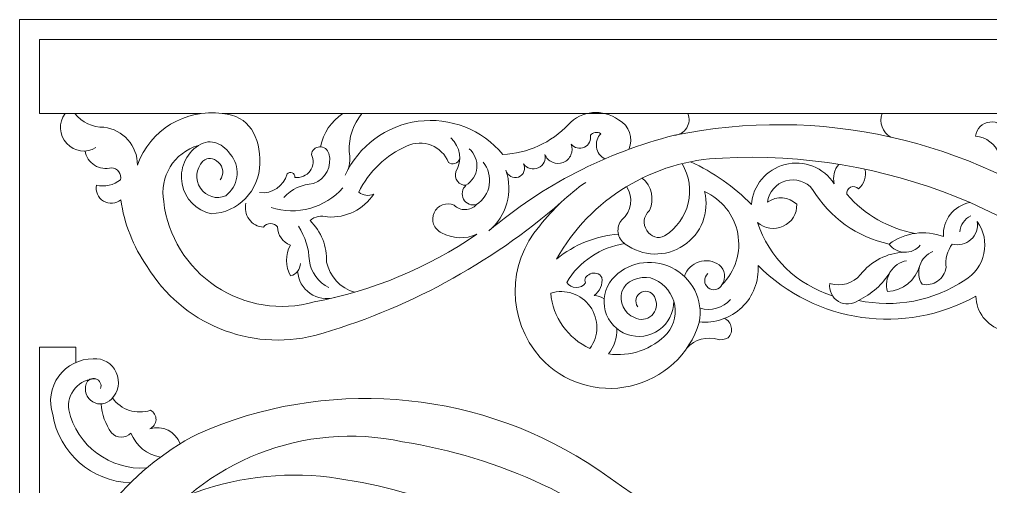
# Model space of a CAD drawing. Header units: millimetres. Extents: x 4874 to 5118, y 2699 to 2963.
# Drawn here: x 4873.8 to 4970.6, y 2916.5 to 2963.1 of the extents above; entities that cross this region are included whole.
import ezdxf

# ---------------------------------------------------------------- set-up
doc = ezdxf.new("R2010")
doc.units = ezdxf.units.MM
doc.header["$MEASUREMENT"] = 0
doc.layers.add('SITARA ALL', color=18, linetype='Continuous', true_color=0x000000)

msp = doc.modelspace()

# ---------------------------------------------------------------- linework, layer by layer
at = {"layer": 'SITARA ALL', "lineweight": 9}
for points, knots in [([(4873.813, 2963.139), (4873.813, 2963.139), (5117.813, 2963.139), (5117.813, 2963.139), (5117.813, 2963.139), (5117.813, 2841.139), (5117.813, 2841.139), (5117.813, 2841.139), (4873.813, 2841.139), (4873.813, 2841.139), (4873.813, 2841.139), (4873.813, 2963.139), (4873.813, 2963.139)], [0, 0, 0, 0, 0.25, 0.25, 0.25, 0.5, 0.5, 0.5, 0.75, 0.75, 0.75, 1, 1, 1, 1]), ([(5072.186, 2894.156), (5072.186, 2894.156), (5072.186, 2892.646), (5072.186, 2892.646), (5072.186, 2892.646), (5075.813, 2892.646), (5075.813, 2892.646), (5075.813, 2892.646), (5075.813, 2961.139), (5075.813, 2961.139), (5075.813, 2961.139), (4875.813, 2961.139), (4875.813, 2961.139), (4875.813, 2961.139), (4875.813, 2953.741), (4875.813, 2953.741), (4875.813, 2953.741), (4891.894, 2953.741), (4891.894, 2953.741)], [0, 0, 0, 0, 0.142857, 0.142857, 0.142857, 0.285714, 0.285714, 0.285714, 0.428571, 0.428571, 0.428571, 0.571429, 0.571429, 0.571429, 0.714286, 0.714286, 0.714286, 1, 1, 1, 1]), ([(4933.538, 2941.701), (4931.271, 2941.53), (4929.113, 2940.66), (4927.363, 2939.208), (4930.727, 2945.234), (4937.005, 2949.062), (4943.902, 2949.302), (4960.02, 2950.141), (4975.704, 2943.848), (4986.78, 2932.108), (4997.414, 2921.796), (5008.929, 2912.438), (5021.197, 2904.137), (5032.855, 2896.787), (5047.391, 2895.709), (5060, 2901.272), (5067.103, 2904.946), (5072.269, 2911.512), (5074.168, 2919.28), (5076.068, 2927.048), (5074.54, 2935.22), (5069.934, 2941.756), (5062.039, 2952.733), (5046.812, 2955.34), (5035.737, 2947.585), (5032.088, 2944.922), (5029.535, 2941.023), (5028.557, 2936.613)], [0, 0, 0, 0, 0.1, 0.1, 0.1, 0.2, 0.2, 0.2, 0.3, 0.3, 0.3, 0.4, 0.4, 0.4, 0.5, 0.5, 0.5, 0.6, 0.6, 0.6, 0.7, 0.7, 0.7, 0.8, 0.8, 0.8, 1, 1, 1, 1]), ([(4972.776, 2949.095), (4972.66, 2948.86), (4972.705, 2948.578), (4972.889, 2948.392), (4973.072, 2948.205), (4973.348, 2948.153), (4973.584, 2948.266), (4974.322, 2948.521), (4975.14, 2948.375), (4975.745, 2947.881), (4976.627, 2946.869), (4977.704, 2946.044), (4978.912, 2945.457), (4979.074, 2944.322), (4979.556, 2943.256), (4980.3, 2942.383), (4968.517, 2951.203), (4953.53, 2954.549), (4939.116, 2951.569), (4939.623, 2951.602), (4940.083, 2951.878), (4940.349, 2952.31), (4940.615, 2952.743), (4940.657, 2953.274), (4940.458, 2953.741)], [0, 0, 0, 0, 0.111111, 0.111111, 0.111111, 0.222222, 0.222222, 0.222222, 0.333333, 0.333333, 0.333333, 0.444444, 0.444444, 0.444444, 0.555556, 0.555556, 0.555556, 0.666667, 0.666667, 0.666667, 0.777778, 0.777778, 0.777778, 1, 1, 1, 1]), ([(4878.358, 2953.741), (4877.685, 2952.835), (4877.759, 2951.578), (4878.532, 2950.756), (4879.305, 2949.935), (4880.482, 2949.739), (4881.427, 2950.355)], [0, 0, 0, 0, 0.333333, 0.333333, 0.333333, 1, 1, 1, 1]), ([(4891.656, 2950.563), (4890.388, 2949.724), (4889.748, 2948.206), (4890.034, 2946.713), (4890.319, 2945.22), (4891.447, 2944.051), (4892.934, 2943.739), (4895.624, 2943.861), (4897.753, 2946.055), (4897.795, 2948.747), (4897.837, 2951.439), (4896.724, 2953.535), (4894.04, 2953.741), (4890.353, 2954.249), (4886.819, 2952.104), (4885.575, 2948.597), (4885.593, 2950.527), (4884.152, 2952.157), (4882.234, 2952.371), (4881.11, 2952.37), (4880.044, 2952.874), (4879.328, 2953.741)], [0, 0, 0, 0, 0.125, 0.125, 0.125, 0.25, 0.25, 0.25, 0.375, 0.375, 0.375, 0.5, 0.5, 0.5, 0.625, 0.625, 0.625, 0.75, 0.75, 0.75, 1, 1, 1, 1]), ([(4894.04, 2953.741), (4894.04, 2953.741), (5069.453, 2953.741), (5069.453, 2953.741), (5069.453, 2953.741), (5069.453, 2942.403), (5069.453, 2942.403)], [0, 0, 0, 0, 0.333333, 0.333333, 0.333333, 1, 1, 1, 1]), ([(4906.299, 2947.588), (4907.635, 2950.513), (4910.38, 2952.546), (4913.567, 2952.972), (4916.754, 2953.397), (4919.956, 2952.132), (4922.012, 2949.66), (4924.498, 2949.768), (4926.843, 2950.838), (4928.552, 2952.647), (4929.853, 2954.052), (4932.005, 2954.251), (4933.544, 2953.113), (4934.631, 2952.574), (4935.086, 2951.263), (4934.571, 2950.165)], [0, 0, 0, 0, 0.166667, 0.166667, 0.166667, 0.333333, 0.333333, 0.333333, 0.5, 0.5, 0.5, 0.666667, 0.666667, 0.666667, 1, 1, 1, 1]), ([(4907.958, 2953.741), (4907.086, 2952.682), (4906.636, 2951.34), (4906.694, 2949.969), (4906.832, 2949.338), (4906.779, 2948.68), (4906.542, 2948.079)], [0, 0, 0, 0, 0.333333, 0.333333, 0.333333, 1, 1, 1, 1]), ([(4979.886, 2949.599), (4979.63, 2950.103), (4979.146, 2950.453), (4978.586, 2950.537), (4978.026, 2950.621), (4977.464, 2950.432), (4977.071, 2950.024), (4977.043, 2950.698), (4976.563, 2951.267), (4975.903, 2951.408), (4975.244, 2951.548), (4974.585, 2951.249), (4974.285, 2950.646), (4974.263, 2951.112), (4974.011, 2951.537), (4973.612, 2951.78), (4973.213, 2952.023), (4972.723, 2952.054), (4972.299, 2951.859), (4972.029, 2952.561), (4971.315, 2952.988), (4970.57, 2952.894), (4969.824, 2952.8), (4969.242, 2952.242), (4969.155, 2951.496), (4970.215, 2951.384), (4971.126, 2950.692), (4971.519, 2949.701), (4971.64, 2949.382), (4971.913, 2949.146), (4972.246, 2949.072), (4972.579, 2948.997), (4972.925, 2949.093), (4973.17, 2949.33)], [0, 0, 0, 0, 0.083333, 0.083333, 0.083333, 0.166667, 0.166667, 0.166667, 0.25, 0.25, 0.25, 0.333333, 0.333333, 0.333333, 0.416667, 0.416667, 0.416667, 0.5, 0.5, 0.5, 0.583333, 0.583333, 0.583333, 0.666667, 0.666667, 0.666667, 0.75, 0.75, 0.75, 0.833333, 0.833333, 0.833333, 1, 1, 1, 1]), ([(4939.116, 2951.569), (4932.305, 2949.845), (4925.981, 2946.586), (4920.625, 2942.038), (4922.39, 2943.506), (4923.067, 2945.909), (4922.326, 2948.082), (4922.387, 2947.818), (4922.558, 2947.593), (4922.797, 2947.464), (4923.035, 2947.336), (4923.316, 2947.315), (4923.571, 2947.409), (4923.825, 2947.503), (4924.027, 2947.701), (4924.124, 2947.954), (4924.222, 2948.207), (4924.207, 2948.488), (4924.082, 2948.729), (4924.411, 2948.259), (4925.029, 2948.093), (4925.548, 2948.334), (4926.068, 2948.575), (4926.351, 2949.111), (4926.204, 2949.665), (4926.339, 2949.315), (4926.609, 2949.033), (4926.953, 2948.883), (4927.296, 2948.733), (4927.684, 2948.725), (4928.033, 2948.864), (4928.382, 2949.002), (4928.661, 2949.274), (4928.809, 2949.619), (4928.956, 2949.964), (4928.96, 2950.352), (4928.819, 2950.7), (4929.133, 2950.297), (4929.684, 2950.166), (4930.145, 2950.386), (4930.606, 2950.605), (4930.858, 2951.089), (4930.743, 2951.587), (4931.002, 2951.888), (4931.446, 2951.951), (4931.779, 2951.734), (4931.434, 2951.371), (4931.277, 2950.868), (4931.356, 2950.373), (4931.434, 2949.878), (4931.736, 2949.449), (4932.177, 2949.211)], [0, 0, 0, 0, 0.055556, 0.055556, 0.055556, 0.111111, 0.111111, 0.111111, 0.166667, 0.166667, 0.166667, 0.222222, 0.222222, 0.222222, 0.277778, 0.277778, 0.277778, 0.333333, 0.333333, 0.333333, 0.388889, 0.388889, 0.388889, 0.444444, 0.444444, 0.444444, 0.5, 0.5, 0.5, 0.555556, 0.555556, 0.555556, 0.611111, 0.611111, 0.611111, 0.666667, 0.666667, 0.666667, 0.722222, 0.722222, 0.722222, 0.777778, 0.777778, 0.777778, 0.833333, 0.833333, 0.833333, 0.888889, 0.888889, 0.888889, 1, 1, 1, 1]), ([(4893.819, 2947.114), (4894.239, 2947.648), (4894.169, 2948.418), (4893.658, 2948.866), (4893.148, 2949.315), (4892.588, 2949.461), (4892.113, 2948.975), (4891.398, 2948.258), (4891.295, 2947.133), (4891.868, 2946.298), (4892.441, 2945.463), (4893.461, 2945.127), (4894.387, 2945.537), (4895.604, 2946.475), (4895.876, 2948.199), (4895.009, 2949.467), (4894.141, 2950.734), (4892.97, 2951.357), (4891.656, 2950.563), (4889.23, 2949.858), (4887.734, 2947.434), (4888.196, 2944.952), (4888.611, 2941.507), (4890.511, 2938.417), (4893.397, 2936.492), (4896.283, 2934.567), (4899.847, 2933.994), (4903.186, 2934.934), (4909.01, 2936.037), (4914.54, 2938.338), (4919.428, 2941.692), (4918.295, 2941.183), (4916.987, 2941.241), (4915.904, 2941.847), (4915.54, 2942.012), (4915.256, 2942.315), (4915.116, 2942.689), (4914.975, 2943.063), (4914.99, 2943.479), (4915.155, 2943.842), (4915.32, 2944.206), (4915.623, 2944.489), (4915.997, 2944.629), (4916.372, 2944.769), (4916.788, 2944.754), (4917.151, 2944.589), (4917.452, 2944.297), (4917.858, 2944.14), (4918.277, 2944.153), (4918.695, 2944.165), (4919.09, 2944.344), (4919.373, 2944.653), (4918.873, 2944.52), (4918.347, 2944.746), (4918.098, 2945.2), (4917.849, 2945.653), (4917.959, 2946.234), (4918.339, 2946.585), (4918.955, 2946.962), (4919.355, 2947.608), (4919.42, 2948.326), (4919.485, 2949.045), (4919.209, 2949.748), (4918.671, 2950.229)], [0, 0, 0, 0, 0.045455, 0.045455, 0.045455, 0.090909, 0.090909, 0.090909, 0.136364, 0.136364, 0.136364, 0.181818, 0.181818, 0.181818, 0.227273, 0.227273, 0.227273, 0.272727, 0.272727, 0.272727, 0.318182, 0.318182, 0.318182, 0.363636, 0.363636, 0.363636, 0.409091, 0.409091, 0.409091, 0.454545, 0.454545, 0.454545, 0.5, 0.5, 0.5, 0.545455, 0.545455, 0.545455, 0.590909, 0.590909, 0.590909, 0.636364, 0.636364, 0.636364, 0.681818, 0.681818, 0.681818, 0.727273, 0.727273, 0.727273, 0.772727, 0.772727, 0.772727, 0.818182, 0.818182, 0.818182, 0.863636, 0.863636, 0.863636, 0.909091, 0.909091, 0.909091, 1, 1, 1, 1]), ([(4917.71, 2949.209), (4917.641, 2948.985), (4917.465, 2948.81), (4917.24, 2948.742), (4917.015, 2948.674), (4916.77, 2948.723), (4916.588, 2948.871), (4916.276, 2949.651), (4915.656, 2950.268), (4914.875, 2950.578), (4914.094, 2950.887), (4913.224, 2950.864), (4912.462, 2950.509), (4910.351, 2949.601), (4908.639, 2947.963), (4907.641, 2945.892), (4908.066, 2945.546), (4908.652, 2945.474), (4909.149, 2945.708), (4908.134, 2944.171), (4906.371, 2943.297), (4904.533, 2943.419), (4903.928, 2943.626), (4903.259, 2943.487), (4902.787, 2943.056), (4903.91, 2941.982), (4904.51, 2940.472), (4904.434, 2938.92), (4904.745, 2937.477), (4905.821, 2936.321), (4907.239, 2935.908)], [0, 0, 0, 0, 0.090909, 0.090909, 0.090909, 0.181818, 0.181818, 0.181818, 0.272727, 0.272727, 0.272727, 0.363636, 0.363636, 0.363636, 0.454545, 0.454545, 0.454545, 0.545455, 0.545455, 0.545455, 0.636364, 0.636364, 0.636364, 0.727273, 0.727273, 0.727273, 0.818182, 0.818182, 0.818182, 1, 1, 1, 1]), ([(4918.339, 2946.585), (4918.004, 2946.569), (4917.683, 2946.72), (4917.481, 2946.988), (4917.28, 2947.257), (4917.225, 2947.61), (4917.334, 2947.928), (4917.986, 2949.03), (4917.78, 2950.437), (4916.837, 2951.304)], [0, 0, 0, 0, 0.25, 0.25, 0.25, 0.5, 0.5, 0.5, 1, 1, 1, 1]), ([(4880.362, 2950.008), (4880.459, 2949.419), (4880.802, 2948.899), (4881.306, 2948.58), (4881.81, 2948.261), (4882.423, 2948.171), (4882.997, 2948.335), (4883.287, 2948.318), (4883.554, 2948.174), (4883.727, 2947.94), (4883.9, 2947.707), (4883.96, 2947.408), (4883.893, 2947.126), (4883.212, 2946.598), (4882.33, 2946.401), (4881.489, 2946.589), (4881.366, 2945.962), (4881.652, 2945.326), (4882.202, 2945.002), (4882.752, 2944.677), (4883.435, 2944.725), (4883.925, 2945.135), (4884.26, 2942.742), (4885.158, 2940.464), (4886.548, 2938.487), (4890.003, 2932.768), (4896.772, 2929.967), (4903.254, 2931.584), (4912.326, 2934.153), (4920.716, 2938.693), (4927.828, 2944.883)], [0, 0, 0, 0, 0.090909, 0.090909, 0.090909, 0.181818, 0.181818, 0.181818, 0.272727, 0.272727, 0.272727, 0.363636, 0.363636, 0.363636, 0.454545, 0.454545, 0.454545, 0.545455, 0.545455, 0.545455, 0.636364, 0.636364, 0.636364, 0.727273, 0.727273, 0.727273, 0.818182, 0.818182, 0.818182, 1, 1, 1, 1]), ([(4897.758, 2945.856), (4899.005, 2945.707), (4900.17, 2946.495), (4900.494, 2947.709), (4900.618, 2947.864), (4900.83, 2947.918), (4901.013, 2947.84), (4901.196, 2947.761), (4901.303, 2947.564), (4901.277, 2947.367), (4901.865, 2947.285), (4902.45, 2947.536), (4902.795, 2948.019), (4903.14, 2948.502), (4903.192, 2949.131), (4902.924, 2949.661), (4902.984, 2950.075), (4903.326, 2950.391), (4903.743, 2950.418), (4904.161, 2950.446), (4904.548, 2950.153), (4904.662, 2949.751), (4905.019, 2948.505), (4904.348, 2947.195), (4903.13, 2946.754), (4902.005, 2946.691), (4900.95, 2946.193), (4900.186, 2945.364)], [0, 0, 0, 0, 0.1, 0.1, 0.1, 0.2, 0.2, 0.2, 0.3, 0.3, 0.3, 0.4, 0.4, 0.4, 0.5, 0.5, 0.5, 0.6, 0.6, 0.6, 0.7, 0.7, 0.7, 0.8, 0.8, 0.8, 1, 1, 1, 1]), ([(4919.373, 2944.653), (4920.069, 2945.094), (4920.541, 2945.814), (4920.667, 2946.629), (4920.794, 2947.443), (4920.566, 2948.269), (4920.037, 2948.901)], [0, 0, 0, 0, 0.333333, 0.333333, 0.333333, 1, 1, 1, 1]), ([(4935.913, 2947.306), (4936.855, 2946.51), (4937.154, 2945.184), (4936.647, 2944.059), (4936.051, 2943.571), (4935.928, 2942.708), (4936.364, 2942.074), (4936.801, 2941.439), (4937.48, 2941.161), (4938.149, 2941.543), (4940.591, 2943.074), (4941.364, 2946.272), (4939.884, 2948.745)], [0, 0, 0, 0, 0.2, 0.2, 0.2, 0.4, 0.4, 0.4, 0.6, 0.6, 0.6, 1, 1, 1, 1]), ([(4955.524, 2948.672), (4955.053, 2948.144), (4954.879, 2947.417), (4955.059, 2946.734), (4954.013, 2948.366), (4952.037, 2949.142), (4950.16, 2948.657), (4948.283, 2948.172), (4946.934, 2946.587), (4946.811, 2944.652), (4945.064, 2946.438), (4943.007, 2947.889), (4940.738, 2948.935)], [0, 0, 0, 0, 0.2, 0.2, 0.2, 0.4, 0.4, 0.4, 0.6, 0.6, 0.6, 1, 1, 1, 1]), ([(4958.104, 2948.192), (4958.314, 2947.472), (4958.068, 2946.695), (4957.482, 2946.227), (4957.285, 2946.449), (4956.964, 2946.513), (4956.697, 2946.384), (4956.429, 2946.255), (4956.279, 2945.974), (4956.33, 2945.682), (4958.087, 2943.638), (4960.492, 2942.261), (4963.145, 2941.784)], [0, 0, 0, 0, 0.2, 0.2, 0.2, 0.4, 0.4, 0.4, 0.6, 0.6, 0.6, 1, 1, 1, 1]), ([(4930.284, 2946.875), (4928.546, 2945.671), (4927.001, 2944.211), (4925.699, 2942.545), (4922.4, 2938.771), (4922.418, 2933.138), (4925.75, 2929.393), (4928.003, 2926.894), (4931.426, 2925.801), (4934.71, 2926.533), (4937.993, 2927.265), (4940.618, 2929.673), (4941.596, 2932.892), (4942.024, 2935.132), (4940.893, 2937.38), (4938.839, 2938.37), (4936.785, 2939.361), (4934.379, 2938.913), (4932.893, 2937.184), (4932.171, 2936.306), (4931.923, 2935.132), (4932.228, 2934.038), (4932.534, 2932.944), (4933.345, 2932.07), (4934.416, 2931.693), (4935.488, 2931.315), (4936.676, 2931.484), (4937.599, 2932.145), (4938.523, 2932.806), (4939.066, 2933.867), (4939.055, 2935.003)], [0, 0, 0, 0, 0.090909, 0.090909, 0.090909, 0.181818, 0.181818, 0.181818, 0.272727, 0.272727, 0.272727, 0.363636, 0.363636, 0.363636, 0.454545, 0.454545, 0.454545, 0.545455, 0.545455, 0.545455, 0.636364, 0.636364, 0.636364, 0.727273, 0.727273, 0.727273, 0.818182, 0.818182, 0.818182, 1, 1, 1, 1]), ([(4954.882, 2935.563), (4951.345, 2936.636), (4948.554, 2939.371), (4947.407, 2942.884), (4948.105, 2942.251), (4949.114, 2942.097), (4949.969, 2942.493), (4950.824, 2942.889), (4951.359, 2943.743), (4951.326, 2944.685), (4950.541, 2945.465), (4949.305, 2945.556), (4948.416, 2944.897), (4948.533, 2945.908), (4949.246, 2946.749), (4950.225, 2947.03), (4951.203, 2947.312), (4952.266, 2946.963), (4952.902, 2946.168), (4954.578, 2943.374), (4957.334, 2941.401), (4960.52, 2940.718), (4960.876, 2940.222), (4961.441, 2939.919), (4962.05, 2939.896), (4962.66, 2939.873), (4963.243, 2940.13), (4963.635, 2940.597)], [0, 0, 0, 0, 0.1, 0.1, 0.1, 0.2, 0.2, 0.2, 0.3, 0.3, 0.3, 0.4, 0.4, 0.4, 0.5, 0.5, 0.5, 0.6, 0.6, 0.6, 0.7, 0.7, 0.7, 0.8, 0.8, 0.8, 1, 1, 1, 1]), ([(4934.355, 2946.455), (4935.065, 2945.392), (4934.861, 2943.964), (4933.884, 2943.14), (4933.581, 2942.784), (4933.445, 2942.315), (4933.51, 2941.852), (4933.575, 2941.389), (4933.834, 2940.978), (4934.223, 2940.72), (4935.932, 2939.443), (4938.26, 2939.383), (4940.033, 2940.569), (4941.806, 2941.755), (4942.65, 2943.88), (4942.123, 2945.947), (4943.849, 2945.185), (4945.09, 2943.622), (4945.441, 2941.768), (4945.792, 2939.913), (4945.196, 2937.994), (4943.867, 2936.654), (4944.3, 2937.288), (4944.178, 2938.147), (4943.586, 2938.634), (4943.002, 2939.05), (4942.256, 2939.165), (4941.575, 2938.945), (4940.893, 2938.725), (4940.357, 2938.201), (4940.125, 2937.523)], [0, 0, 0, 0, 0.090909, 0.090909, 0.090909, 0.181818, 0.181818, 0.181818, 0.272727, 0.272727, 0.272727, 0.363636, 0.363636, 0.363636, 0.454545, 0.454545, 0.454545, 0.545455, 0.545455, 0.545455, 0.636364, 0.636364, 0.636364, 0.727273, 0.727273, 0.727273, 0.818182, 0.818182, 0.818182, 1, 1, 1, 1]), ([(4896.401, 2944.8), (4896.259, 2944.245), (4896.373, 2943.655), (4896.711, 2943.192), (4897.05, 2942.729), (4897.574, 2942.442), (4898.147, 2942.409), (4898.308, 2942.632), (4898.565, 2942.767), (4898.84, 2942.771), (4899.115, 2942.776), (4899.378, 2942.648), (4899.546, 2942.43), (4899.547, 2941.616), (4900.059, 2940.892), (4900.826, 2940.621), (4900.307, 2939.652), (4900.319, 2938.487), (4900.858, 2937.529), (4901.426, 2937.677), (4901.824, 2938.189), (4901.826, 2938.777)], [0, 0, 0, 0, 0.125, 0.125, 0.125, 0.25, 0.25, 0.25, 0.375, 0.375, 0.375, 0.5, 0.5, 0.5, 0.625, 0.625, 0.625, 0.75, 0.75, 0.75, 1, 1, 1, 1]), ([(4968.592, 2944.856), (4966.972, 2944.565), (4965.834, 2943.099), (4965.959, 2941.457), (4964.138, 2942.155), (4962.088, 2941.877), (4960.52, 2940.718)], [0, 0, 0, 0, 0.333333, 0.333333, 0.333333, 1, 1, 1, 1]), ([(4964.906, 2939.963), (4964.286, 2939.721), (4963.805, 2939.216), (4963.595, 2938.585), (4963.385, 2937.953), (4963.465, 2937.265), (4963.817, 2936.7), (4964.356, 2936.587), (4964.919, 2936.702), (4965.371, 2937.017), (4965.823, 2937.332), (4966.125, 2937.816), (4966.206, 2938.361), (4966.107, 2939.198), (4966.33, 2940.042), (4966.829, 2940.72), (4967.485, 2940.545), (4968.186, 2940.714), (4968.69, 2941.169), (4969.194, 2941.625), (4969.434, 2942.298), (4969.326, 2942.969), (4969.985, 2942.044), (4970.226, 2940.885), (4969.989, 2939.774), (4969.752, 2938.663), (4969.055, 2937.7), (4968.076, 2937.124), (4964.965, 2935.032), (4961.132, 2934.3), (4957.469, 2935.097), (4956.891, 2934.658), (4956.105, 2934.612), (4955.479, 2934.98), (4954.854, 2935.349), (4954.515, 2936.072), (4954.619, 2936.79), (4955.721, 2936.42), (4956.936, 2936.768), (4957.674, 2937.666), (4958.727, 2939.023), (4960.332, 2939.84), (4962.048, 2939.895)], [0, 0, 0, 0, 0.066667, 0.066667, 0.066667, 0.133333, 0.133333, 0.133333, 0.2, 0.2, 0.2, 0.266667, 0.266667, 0.266667, 0.333333, 0.333333, 0.333333, 0.4, 0.4, 0.4, 0.466667, 0.466667, 0.466667, 0.533333, 0.533333, 0.533333, 0.6, 0.6, 0.6, 0.666667, 0.666667, 0.666667, 0.733333, 0.733333, 0.733333, 0.8, 0.8, 0.8, 0.866667, 0.866667, 0.866667, 1, 1, 1, 1]), ([(4904.677, 2936.376), (4903.616, 2936.883), (4902.881, 2937.89), (4902.721, 2939.054), (4902.667, 2940.272), (4902.298, 2941.455), (4901.649, 2942.487)], [0, 0, 0, 0, 0.333333, 0.333333, 0.333333, 1, 1, 1, 1]), ([(4932.109, 2935.245), (4931.821, 2935.457), (4931.476, 2935.577), (4931.119, 2935.592), (4931.702, 2935.99), (4932.002, 2936.688), (4931.89, 2937.384), (4931.661, 2937.792), (4931.151, 2937.946), (4930.734, 2937.733), (4930.318, 2937.52), (4930.072, 2937.259), (4930.269, 2936.834), (4930.042, 2936.538), (4929.687, 2936.369), (4929.314, 2936.381), (4928.94, 2936.392), (4928.594, 2936.585), (4928.386, 2936.895), (4929.634, 2938.983), (4931.755, 2940.403), (4934.161, 2940.764)], [0, 0, 0, 0, 0.125, 0.125, 0.125, 0.25, 0.25, 0.25, 0.375, 0.375, 0.375, 0.5, 0.5, 0.5, 0.625, 0.625, 0.625, 0.75, 0.75, 0.75, 1, 1, 1, 1]), ([(4962.274, 2939.056), (4961.598, 2938.926), (4961.006, 2938.519), (4960.644, 2937.932), (4960.282, 2937.346), (4960.182, 2936.638), (4960.369, 2935.975), (4961.902, 2936.043), (4963.211, 2937.101), (4963.595, 2938.587)], [0, 0, 0, 0, 0.25, 0.25, 0.25, 0.5, 0.5, 0.5, 1, 1, 1, 1]), ([(4901.554, 2937.988), (4901.612, 2937.107), (4902.066, 2936.301), (4902.789, 2935.794), (4903.512, 2935.288), (4904.42, 2935.135), (4905.267, 2935.382)], [0, 0, 0, 0, 0.333333, 0.333333, 0.333333, 1, 1, 1, 1]), ([(4941.607, 2932.951), (4943.167, 2932.782), (4944.721, 2933.312), (4945.852, 2934.399), (4946.982, 2935.486), (4947.575, 2937.008), (4947.468, 2938.573), (4953.214, 2932.812), (4962.074, 2931.56), (4969.186, 2935.514), (4969.214, 2933.942), (4970.257, 2932.571), (4971.765, 2932.127)], [0, 0, 0, 0, 0.2, 0.2, 0.2, 0.4, 0.4, 0.4, 0.6, 0.6, 0.6, 1, 1, 1, 1]), ([(4935.461, 2934.456), (4935.293, 2934.692), (4935.238, 2934.99), (4935.311, 2935.269), (4935.384, 2935.549), (4935.578, 2935.783), (4935.84, 2935.907), (4936.101, 2936.031), (4936.403, 2936.033), (4936.666, 2935.913), (4936.929, 2935.792), (4937.126, 2935.56), (4937.202, 2935.281), (4937.462, 2934.702), (4937.324, 2934.021), (4936.858, 2933.589), (4936.393, 2933.157), (4935.69, 2933.077), (4935.131, 2933.378), (4934.108, 2933.797), (4933.573, 2934.926), (4933.896, 2935.982), (4934.219, 2937.039), (4935.668, 2937.561), (4936.75, 2937.336), (4937.858, 2936.993), (4938.723, 2936.12), (4939.056, 2935.008), (4939.389, 2933.897), (4939.14, 2932.685), (4938.403, 2931.789), (4936.896, 2930.196), (4934.706, 2929.436), (4932.537, 2929.751), (4933.116, 2930.462), (4933.415, 2931.36), (4933.377, 2932.277)], [0, 0, 0, 0, 0.076923, 0.076923, 0.076923, 0.153846, 0.153846, 0.153846, 0.230769, 0.230769, 0.230769, 0.307692, 0.307692, 0.307692, 0.384615, 0.384615, 0.384615, 0.461538, 0.461538, 0.461538, 0.538462, 0.538462, 0.538462, 0.615385, 0.615385, 0.615385, 0.692308, 0.692308, 0.692308, 0.769231, 0.769231, 0.769231, 0.846154, 0.846154, 0.846154, 1, 1, 1, 1]), ([(4942.457, 2937.768), (4942.25, 2937.59), (4942.134, 2937.328), (4942.14, 2937.055), (4942.146, 2936.782), (4942.273, 2936.527), (4942.487, 2936.357), (4942.702, 2936.188), (4942.981, 2936.124), (4943.248, 2936.181), (4943.515, 2936.239), (4943.742, 2936.411), (4943.867, 2936.654)], [0, 0, 0, 0, 0.2, 0.2, 0.2, 0.4, 0.4, 0.4, 0.6, 0.6, 0.6, 1, 1, 1, 1]), ([(4930.703, 2930.291), (4931.606, 2931.537), (4931.611, 2933.222), (4930.715, 2934.474), (4929.818, 2935.726), (4928.26, 2936.276), (4926.788, 2935.822), (4927.005, 2933.408), (4928.498, 2931.297), (4930.703, 2930.291)], [0, 0, 0, 0, 0.333333, 0.333333, 0.333333, 0.666667, 0.666667, 0.666667, 1, 1, 1, 1]), ([(4943.389, 2931.231), (4943.753, 2931.108), (4944.153, 2931.158), (4944.475, 2931.368), (4944.749, 2931.646), (4944.869, 2932.04), (4944.796, 2932.423), (4944.723, 2932.806), (4944.469, 2933.127), (4944.112, 2933.284)], [0, 0, 0, 0, 0.25, 0.25, 0.25, 0.5, 0.5, 0.5, 1, 1, 1, 1]), ([(4879.44, 2928.902), (4879.44, 2928.902), (4879.44, 2930.412), (4879.44, 2930.412), (4879.44, 2930.412), (4875.813, 2930.412), (4875.813, 2930.412), (4875.813, 2930.412), (4875.813, 2861.919), (4875.813, 2861.919), (4875.813, 2861.919), (5075.813, 2861.919), (5075.813, 2861.919), (5075.813, 2861.919), (5075.813, 2869.317), (5075.813, 2869.317), (5075.813, 2869.317), (5059.731, 2869.317), (5059.731, 2869.317)], [0, 0, 0, 0, 0.142857, 0.142857, 0.142857, 0.285714, 0.285714, 0.285714, 0.428571, 0.428571, 0.428571, 0.571429, 0.571429, 0.571429, 0.714286, 0.714286, 0.714286, 1, 1, 1, 1]), ([(4881.906, 2926.288), (4881.977, 2926.48), (4881.967, 2926.693), (4881.878, 2926.877), (4881.789, 2927.062), (4881.63, 2927.202), (4881.436, 2927.267), (4881.241, 2927.331), (4881.029, 2927.314), (4880.847, 2927.22), (4880.666, 2927.125), (4880.53, 2926.962), (4880.472, 2926.765), (4880.232, 2926.088), (4880.507, 2925.335), (4881.127, 2924.972), (4881.747, 2924.609), (4882.505, 2924.701), (4882.978, 2925.242), (4883.685, 2925.934), (4883.883, 2926.994), (4883.474, 2927.895), (4883.065, 2928.795), (4882.158, 2929.345), (4881.172, 2929.268), (4879.81, 2929.269), (4878.53, 2928.617), (4877.731, 2927.514), (4876.931, 2926.412), (4876.706, 2925.002), (4877.13, 2923.708), (4877.762, 2919.88), (4880.994, 2917.026), (4884.87, 2916.88)], [0, 0, 0, 0, 0.083333, 0.083333, 0.083333, 0.166667, 0.166667, 0.166667, 0.25, 0.25, 0.25, 0.333333, 0.333333, 0.333333, 0.416667, 0.416667, 0.416667, 0.5, 0.5, 0.5, 0.583333, 0.583333, 0.583333, 0.666667, 0.666667, 0.666667, 0.75, 0.75, 0.75, 0.833333, 0.833333, 0.833333, 1, 1, 1, 1]), ([(5018.087, 2881.357), (5020.355, 2881.528), (5022.512, 2882.398), (5024.262, 2883.85), (5020.898, 2877.824), (5014.62, 2873.996), (5007.724, 2873.757), (4991.605, 2872.917), (4975.921, 2879.21), (4964.845, 2890.95), (4954.211, 2901.262), (4942.696, 2910.62), (4930.429, 2918.921), (4918.771, 2926.271), (4904.234, 2927.348), (4891.626, 2921.786), (4884.523, 2918.112), (4879.356, 2911.546), (4877.457, 2903.778), (4875.558, 2896.01), (4877.085, 2887.838), (4881.691, 2881.302), (4889.586, 2870.325), (4904.813, 2867.718), (4915.888, 2875.473), (4919.538, 2878.136), (4922.09, 2882.035), (4923.068, 2886.445)], [0, 0, 0, 0, 0.1, 0.1, 0.1, 0.2, 0.2, 0.2, 0.3, 0.3, 0.3, 0.4, 0.4, 0.4, 0.5, 0.5, 0.5, 0.6, 0.6, 0.6, 0.7, 0.7, 0.7, 0.8, 0.8, 0.8, 1, 1, 1, 1]), ([(4881.436, 2927.267), (4880.646, 2927.265), (4879.895, 2926.922), (4879.376, 2926.326), (4878.858, 2925.729), (4878.623, 2924.942), (4878.731, 2924.16), (4879.546, 2920.58), (4882.834, 2918.123), (4886.497, 2918.365)], [0, 0, 0, 0, 0.25, 0.25, 0.25, 0.5, 0.5, 0.5, 1, 1, 1, 1]), ([(4881.959, 2924.753), (4882.036, 2923.721), (4882.389, 2922.73), (4882.982, 2921.883), (4883.226, 2921.603), (4883.578, 2921.44), (4883.949, 2921.435), (4884.321, 2921.43), (4884.675, 2921.581), (4884.928, 2921.853), (4885.414, 2920.585), (4886.537, 2919.671), (4887.878, 2919.455)], [0, 0, 0, 0, 0.2, 0.2, 0.2, 0.4, 0.4, 0.4, 0.6, 0.6, 0.6, 1, 1, 1, 1]), ([(4889.842, 2920.78), (4889.398, 2922.011), (4888.061, 2922.671), (4886.813, 2922.272), (4887.18, 2922.429), (4887.422, 2922.784), (4887.433, 2923.183), (4887.445, 2923.581), (4887.23, 2923.947), (4886.873, 2924.125), (4885.479, 2923.663), (4883.944, 2924.161), (4883.085, 2925.353)], [0, 0, 0, 0, 0.2, 0.2, 0.2, 0.4, 0.4, 0.4, 0.6, 0.6, 0.6, 1, 1, 1, 1]), ([(4971.325, 2880.675), (4960.161, 2889.918), (4949.104, 2899.292), (4938.157, 2908.792), (4930.753, 2915.235), (4921.69, 2919.462), (4911.994, 2920.989), (4902.211, 2923.079), (4892.126, 2919.112), (4886.388, 2910.917), (4880.65, 2902.721), (4880.279, 2892.036), (4885.589, 2883.558), (4888.835, 2879.151), (4893.674, 2876.191), (4899.076, 2875.312)], [0, 0, 0, 0, 0.166667, 0.166667, 0.166667, 0.333333, 0.333333, 0.333333, 0.5, 0.5, 0.5, 0.666667, 0.666667, 0.666667, 1, 1, 1, 1]), ([(4928.839, 2907.782), (4921.745, 2912.976), (4913.46, 2916.297), (4904.741, 2917.438), (4899.946, 2918.034), (4895.08, 2917.409), (4890.59, 2915.621)], [0, 0, 0, 0, 0.333333, 0.333333, 0.333333, 1, 1, 1, 1])]:
    msp.add_open_spline(points, degree=3, knots=knots, dxfattribs=at)
for points in [[(4906.076, 2953.741), (4904.901, 2952.989), (4904.094, 2951.782), (4903.849, 2950.409)], [(4959.838, 2953.741), (4959.495, 2952.855), (4959.861, 2951.854), (4960.695, 2951.399)], [(4898.902, 2944.366), (4901.472, 2943.533), (4904.288, 2944.309), (4906.066, 2946.343)], [(4968.69, 2943.525), (4968.047, 2943.242), (4967.615, 2942.625), (4967.571, 2941.924)], [(4957.469, 2935.097), (4958.785, 2935.708), (4959.889, 2936.695), (4960.645, 2937.934)], [(4941.674, 2934.316), (4942.769, 2933.982), (4943.957, 2934.321), (4944.709, 2935.183)], [(4943.515, 2931.196), (4942.378, 2931.543), (4941.143, 2931.201), (4940.349, 2930.316)]]:
    msp.add_open_spline(points, degree=3, dxfattribs=at)

doc.saveas('drawing.dxf')
